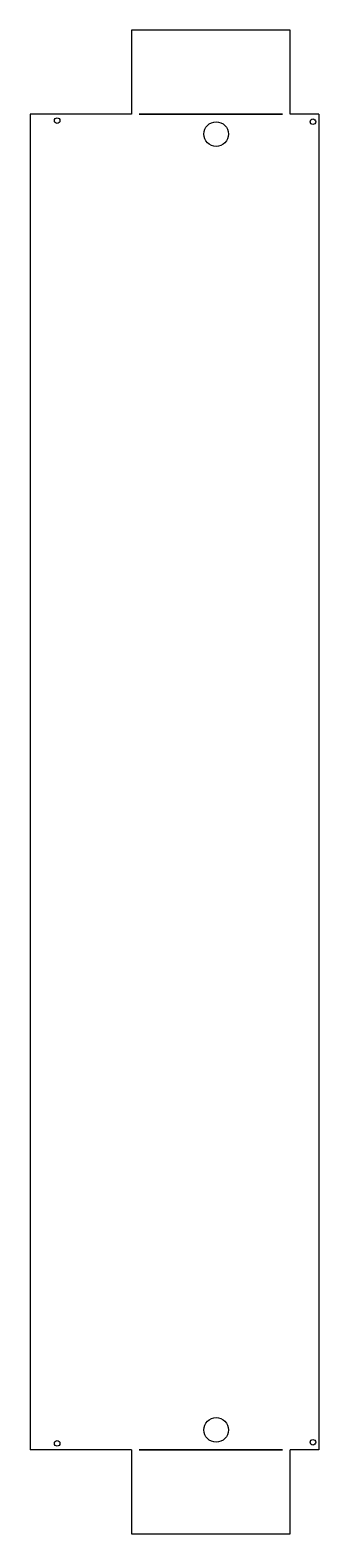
# Model space of a CAD drawing. Header units: millimetres. Extents: x 19 to 206, y -380 to 596.
import ezdxf

# ---------------------------------------------------------------- set-up
doc = ezdxf.new("R2010")
doc.units = ezdxf.units.MM

msp = doc.modelspace()

# ---------------------------------------------------------------- linework, layer by layer
at = {"color": 7, "linetype": 'Continuous', "lineweight": 25}
for p, q in [((84.8, 595.95), (84.8, 541.45)), ((187.8, 595.95), (84.8, 595.95)), ((187.8, 541.45), (187.8, 595.95)), ((18.92, 541.45), (18.92, -325.55)), ((84.8, 541.45), (18.92, 541.45)), ((89.8, 541.45), (89.8, 541.45)), ((182.8, 541.45), (89.8, 541.45)), ((89.8, 541.45), (182.8, 541.45)), ((182.8, 541.45), (182.8, 541.45)), ((206.39, 541.45), (187.8, 541.45)), ((206.39, 541.45), (206.39, -325.55)), ((84.8, -325.55), (18.92, -325.55)), ((84.8, -325.55), (84.8, -380.05)), ((89.8, -325.55), (182.8, -325.55)), ((89.8, -325.55), (89.8, -325.55)), ((182.8, -325.55), (89.8, -325.55)), ((182.8, -325.55), (182.8, -325.55)), ((206.39, -325.55), (187.8, -325.55)), ((187.8, -380.05), (187.8, -325.55)), ((84.8, -380.05), (187.8, -380.05))]:
    msp.add_line(p, q, dxfattribs=at)
for centre, radius in [((36.51, 537.2), 1.8), ((202.49, 536.45), 1.8), ((139.7, 528.45), 8), ((139.7, -312.55), 8), ((36.51, -321.3), 1.8), ((202.49, -320.55), 1.8)]:
    msp.add_circle(centre, radius, dxfattribs=at)

doc.saveas('drawing.dxf')
